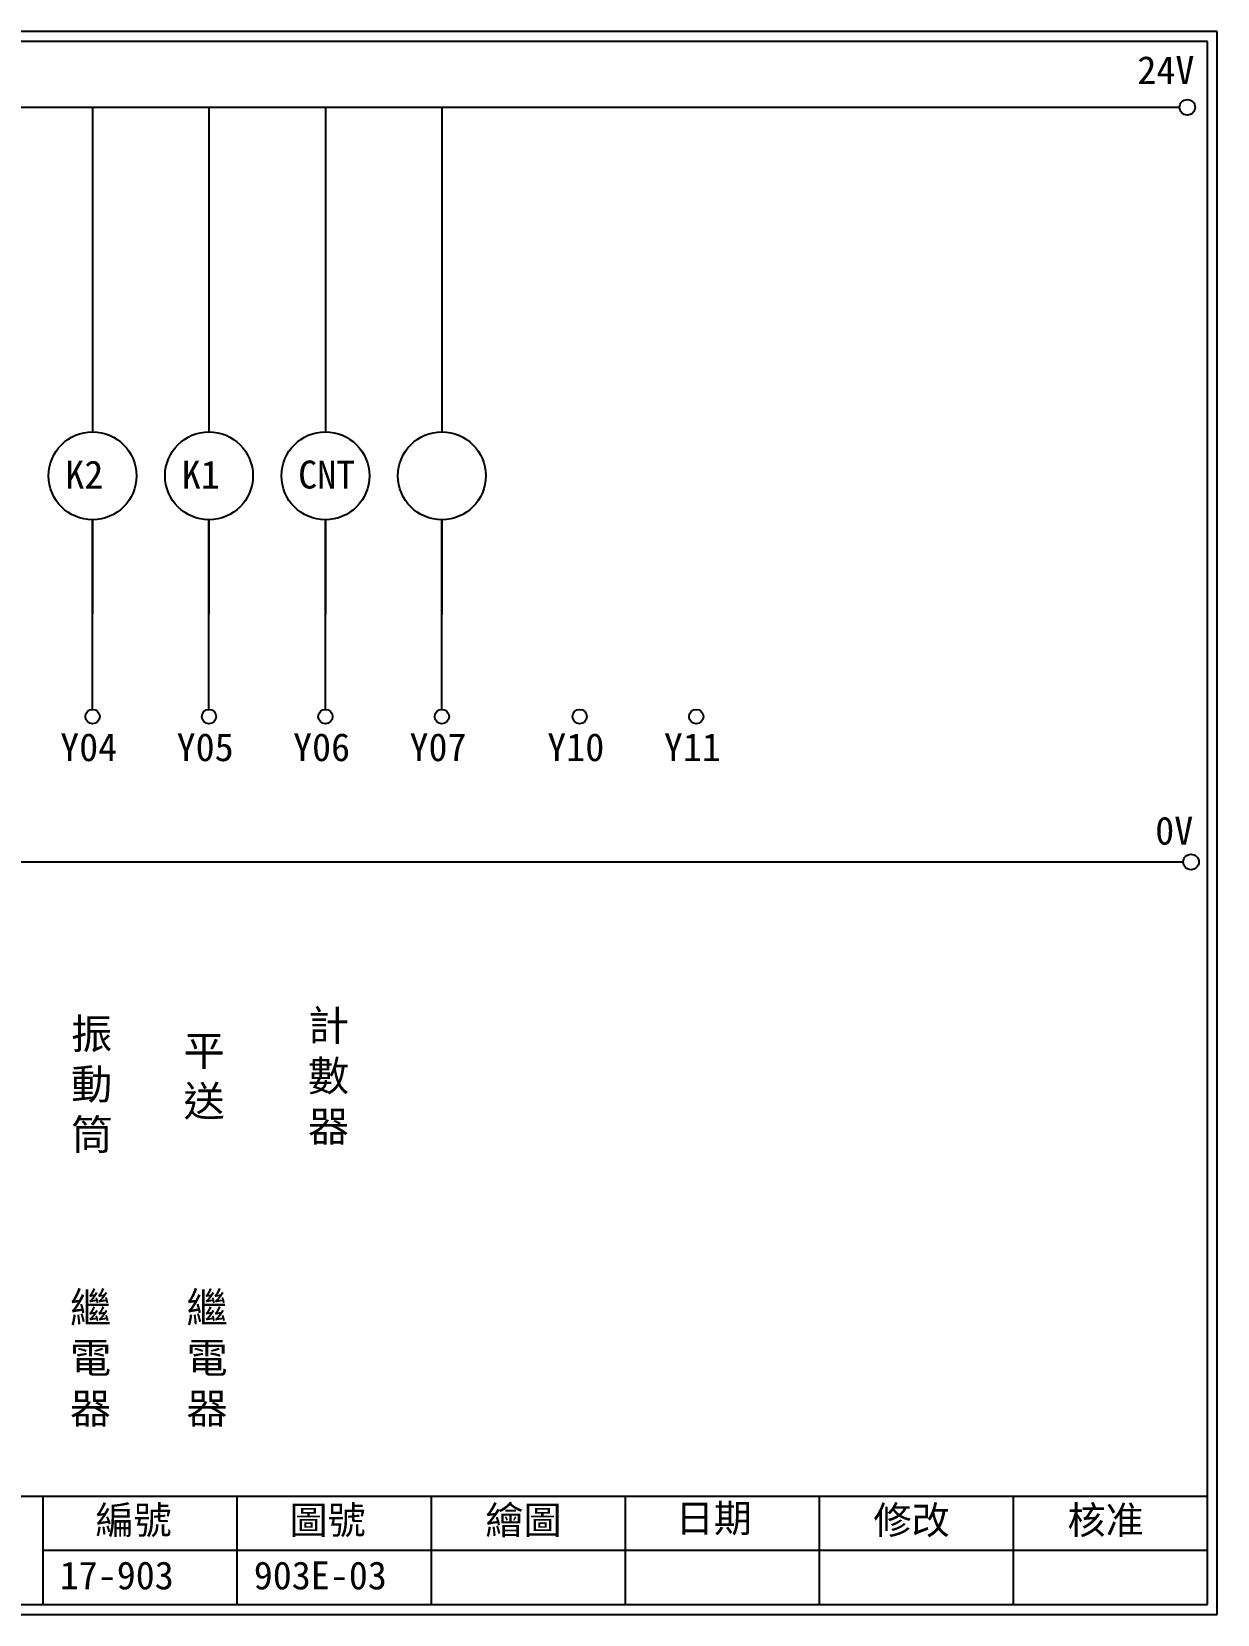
# Model space of a CAD drawing. Extents: x 926 to 1213, y 3 to 207.
# Drawn here: x 1060 to 1212.7, y 3 to 207 of the extents above; entities that cross this region are included whole.
import ezdxf

# ---------------------------------------------------------------- set-up
doc = ezdxf.new("R2010")
doc.units = 0
doc.layers.get('0').update_dxf_attribs({"linetype": 'CONTINUOUS'})
doc.layers.add('圖框層', color=7, linetype='CONTINUOUS')
doc.layers.add('標尺寸層', color=3, linetype='CONTINUOUS')
doc.styles.add('CNS', font='romanc.shx', dxfattribs={"bigfont": 'chineset.shx'})
doc.styles.add('STSL', font='kaiu.ttf')

msp = doc.modelspace()

# ---------------------------------------------------------------- linework, layer by layer
at = {"color": 7}
for centre in [(1208.88, 197.22), (1209.36, 99.96)]:
    msp.add_circle(centre, 1, dxfattribs=at)
at = {"layer": '圖框層', "color": 7}
for p, q in [((1212.74, 206.97), (925.74, 206.97)), ((1212.74, 3), (1212.74, 206.97)), ((1211.49, 205.72), (926.99, 205.72)), ((1211.49, 4.25), (1211.49, 205.72)), ((926.99, 18.25), (1211.49, 18.25)), ((1061.49, 4.25), (1061.49, 18.25)), ((1086.49, 4.25), (1086.49, 18.25)), ((1111.49, 4.25), (1111.49, 18.25)), ((1136.49, 4.25), (1136.49, 18.25)), ((1161.49, 4.25), (1161.49, 18.25)), ((1186.49, 4.25), (1186.49, 18.25)), ((1061.49, 11.25), (1211.49, 11.25)), ((926.99, 4.25), (1211.49, 4.25)), ((925.74, 3), (1212.74, 3))]:
    msp.add_line(p, q, dxfattribs=at)
at = {"layer": '標尺寸層', "color": 7}
for p, q in [((930.28, 197.22), (1207.88, 197.22)), ((1067.84, 197.22), (1067.84, 155.39)), ((1082.84, 197.22), (1082.84, 155.39)), ((1097.84, 197.22), (1097.84, 155.39)), ((1112.84, 197.22), (1112.84, 155.39)), ((1067.84, 144.07), (1067.84, 131.84)), ((1067.84, 119.62), (1067.84, 144.07)), ((1082.84, 144.07), (1082.84, 131.84)), ((1082.84, 119.62), (1082.84, 144.07)), ((1097.84, 144.07), (1097.84, 131.84)), ((1097.84, 119.62), (1097.84, 144.07)), ((1112.84, 144.07), (1112.84, 131.84)), ((1112.84, 119.62), (1112.84, 144.07)), ((930.49, 99.96), (1208.36, 99.96))]:
    msp.add_line(p, q, dxfattribs=at)
for centre, radius in [((1067.84, 149.73), 5.66), ((1082.84, 149.73), 5.66), ((1097.84, 149.73), 5.66), ((1112.84, 149.73), 5.66), ((1067.84, 118.7), 0.92), ((1082.84, 118.7), 0.92), ((1097.84, 118.7), 0.92), ((1112.84, 118.7), 0.92), ((1130.59, 118.7), 0.92), ((1145.61, 118.7), 0.92)]:
    msp.add_circle(centre, radius, dxfattribs=at)

# ---------------------------------------------------------------- texts
at = {"layer": '圖框層', "color": 7, "style": 'STSL'}
for s, p in [('24V', (1202.44, 200.22)), ('K2', (1064.33, 148.09)), ('K1', (1079.33, 148.09)), ('CNT', (1094.33, 148.09)), ('Y04', (1063.67, 112.96)), ('Y05', (1078.67, 112.96)), ('Y06', (1093.67, 112.96)), ('Y07', (1108.67, 112.96)), ('Y10', (1126.42, 112.96)), ('Y11', (1141.44, 112.96)), ('0V', (1204.74, 102.2)), ('編號', (1068.21, 13.34)), ('圖號', (1093.21, 13.34)), ('繪圖', (1118.44, 13.34)), ('日期', (1142.96, 13.59)), ('修改', (1168.44, 13.34)), ('核准', (1193.44, 13.34)), ('17-903', (1063.61, 6.22)), ('903E-03', (1088.61, 6.22))]:
    msp.add_text(s, height=3.6, dxfattribs=at).set_placement(p)
at = {"layer": '標尺寸層', "color": 7, "char_height": 3.9, "attachment_point": 5, "style": 'CNS'}
for s, insert, width in [('{\\fDFKai-SB|b0|i0|c136|p65;振動筒}', (1067.73, 71.11), 2.8481), ('{\\fDFKai-SB|b0|i0|c136|p65;計數器}', (1098.25, 72.17), 2.8481), ('{\\fDFKai-SB|b0|i0|c136|p65;平送}', (1082.21, 72.17), 2.8481), ('{\\fDFKai-SB|b0|i0|c136|p65;繼電器}', (1067.59, 35.84), 8.6627), ('{\\fDFKai-SB|b0|i0|c136|p65;繼電器}', (1082.59, 35.84), 8.6627)]:
    msp.add_mtext(s, dxfattribs=dict(at, insert=insert, width=width))

doc.saveas('drawing.dxf')
